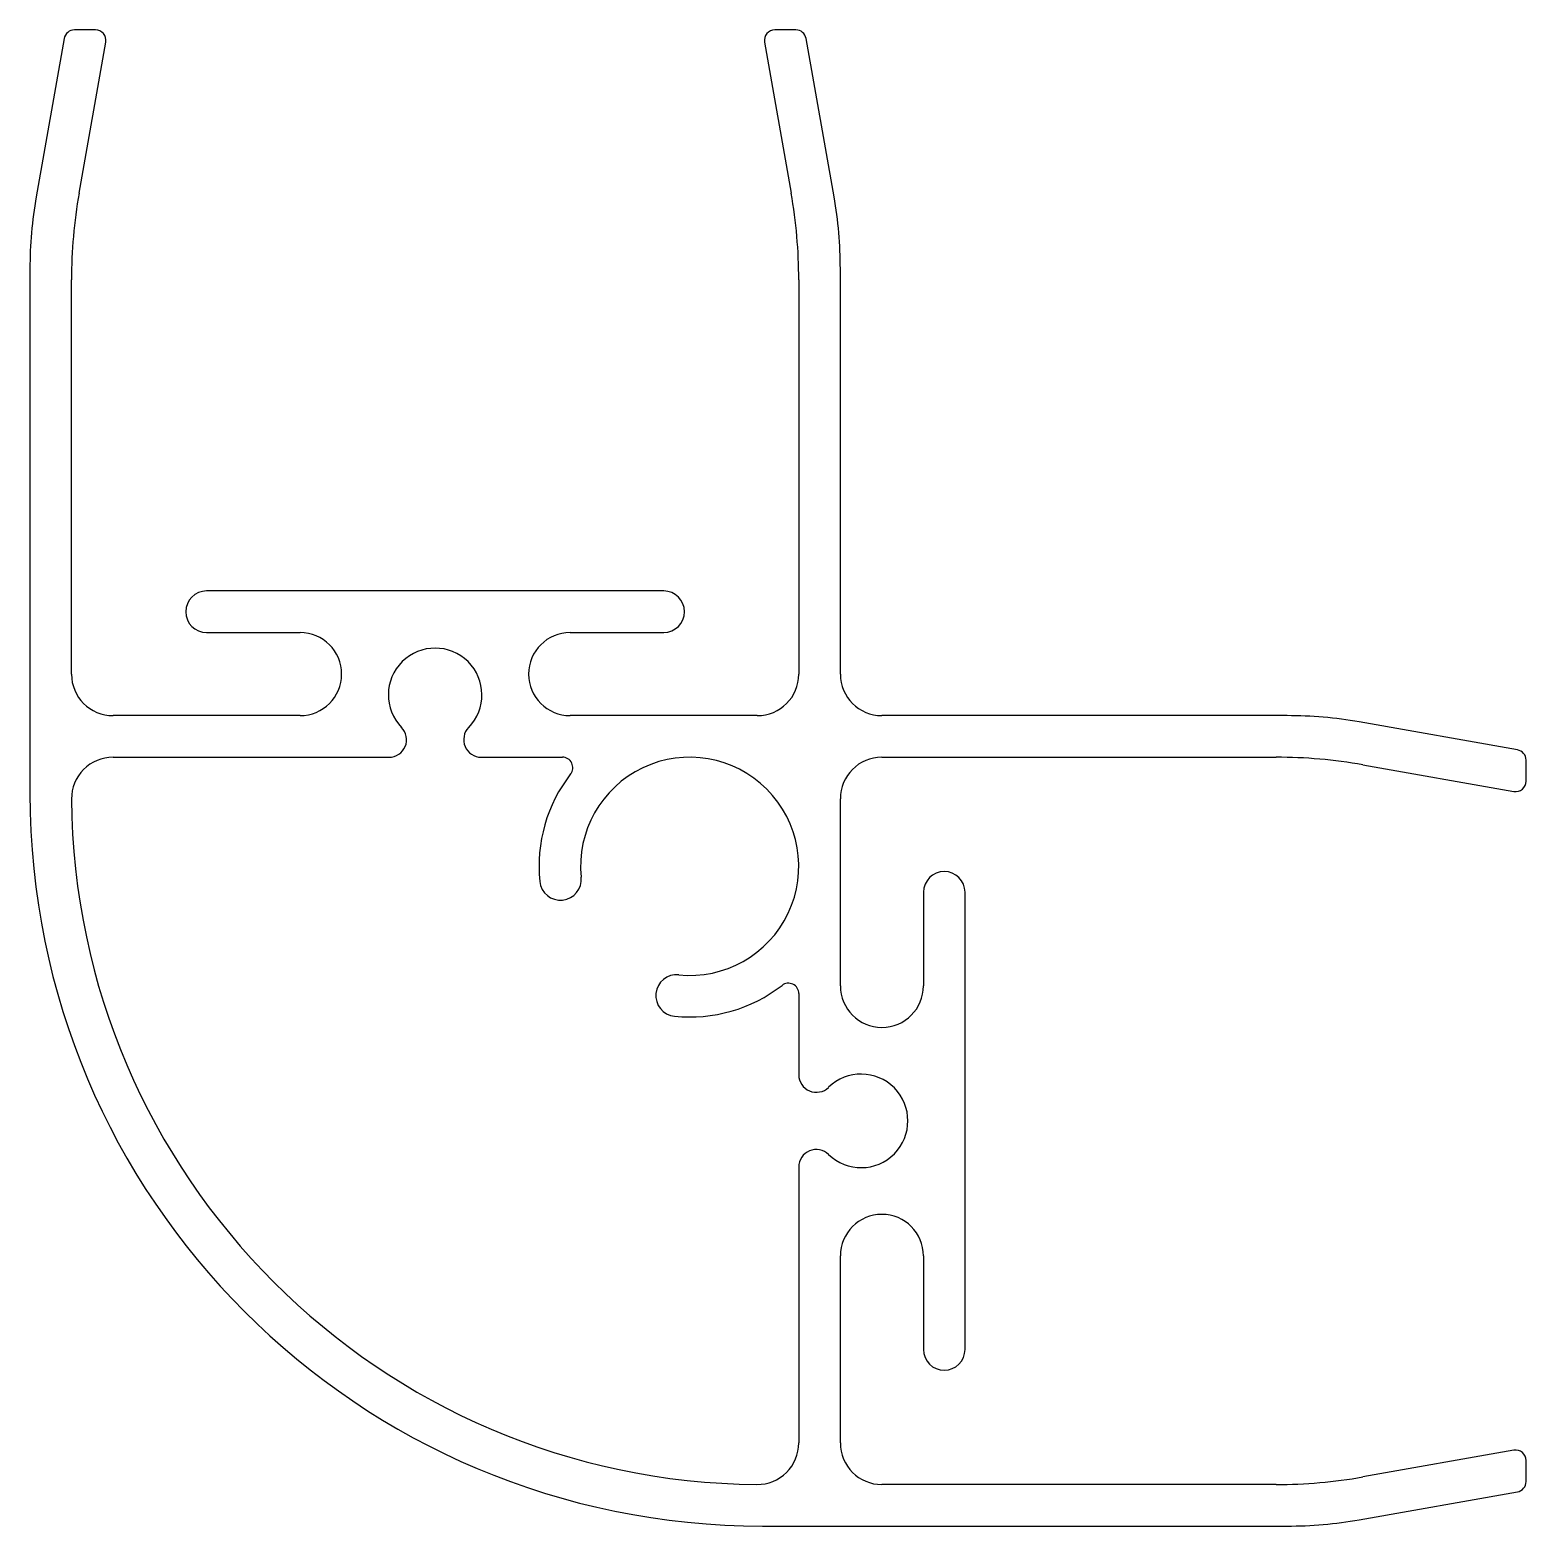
# Model space of a CAD drawing. Extents: x 844.7 to 916.7, y 2387.2 to 2459.2.
import ezdxf

# ---------------------------------------------------------------- set-up
doc = ezdxf.new("R2010")
doc.units = 0
doc.layers.get('0').update_dxf_attribs({"linetype": 'CONTINUOUS'})

msp = doc.modelspace()

# ---------------------------------------------------------------- linework, layer by layer
for p, q in [((847.892, 2459.208), (846.877, 2459.208)), ((881.599, 2459.208), (880.584, 2459.208)), ((846.384, 2458.795), (845.042, 2451.181)), ((847.103, 2451.351), (848.385, 2458.621)), ((880.091, 2458.621), (881.373, 2451.351)), ((883.434, 2451.181), (882.092, 2458.795)), ((844.738, 2447.708), (844.738, 2422.458)), ((883.738, 2428.208), (883.738, 2447.708)), ((846.738, 2428.208), (846.738, 2447.183)), ((881.738, 2447.183), (881.738, 2428.208)), ((875.238, 2432.208), (853.238, 2432.208)), ((853.238, 2430.208), (857.738, 2430.208)), ((870.738, 2430.208), (875.238, 2430.208)), ((857.738, 2426.208), (848.738, 2426.208)), ((879.738, 2426.208), (870.738, 2426.208)), ((905.238, 2426.208), (885.738, 2426.208)), ((916.325, 2424.562), (908.711, 2425.904)), ((848.739, 2424.208), (862.019, 2424.208)), ((866.457, 2424.208), (870.364, 2424.208)), ((885.738, 2424.208), (904.714, 2424.208)), ((908.881, 2423.843), (916.151, 2422.561)), ((916.738, 2423.054), (916.738, 2424.069)), ((883.738, 2413.208), (883.738, 2422.208)), ((887.738, 2417.708), (887.738, 2413.208)), ((889.738, 2395.708), (889.738, 2417.708)), ((881.738, 2412.834), (881.738, 2408.927)), ((881.738, 2404.488), (881.738, 2391.209)), ((883.738, 2391.208), (883.738, 2400.208)), ((887.738, 2400.208), (887.738, 2395.708)), ((916.151, 2390.854), (908.881, 2389.573)), ((916.738, 2389.347), (916.738, 2390.362)), ((904.714, 2389.208), (885.738, 2389.208)), ((908.711, 2387.512), (916.325, 2388.854)), ((879.988, 2387.208), (905.238, 2387.208))]:
    msp.add_line(p, q)
for centre, radius, start, end in [((846.877, 2458.708), 0.5, 90, 170), ((847.892, 2458.708), 0.5, 350, 90), ((880.584, 2458.708), 0.5, 90, 190), ((881.599, 2458.708), 0.5, 10, 90), ((864.738, 2447.708), 20, 170, 180), ((870.738, 2447.183), 24, 170, 180), ((857.738, 2447.183), 24, 0, 10), ((863.738, 2447.708), 20, 0, 10), ((853.238, 2431.208), 1, 90, 270), ((875.238, 2431.208), 1, 270, 90), ((857.738, 2428.208), 2, 270, 90), ((870.738, 2428.208), 2, 90, 270), ((864.238, 2427.208), 2.25, 315.83179, 224.16821), ((848.738, 2428.208), 2, 180, 270), ((879.738, 2428.208), 2, 270, 0), ((885.738, 2428.208), 2, 180, 270), ((905.238, 2406.208), 20, 80, 90), ((862.019, 2425.052), 0.844, 270, 44.16821), ((866.457, 2425.052), 0.844, 135.83179, 270), ((916.238, 2424.069), 0.5, 0, 80), ((848.739, 2422.208), 2, 90, 180.45837), ((870.364, 2423.708), 0.5, 322.20028, 90), ((876.488, 2418.958), 5.25, 264.2069, 185.7931), ((885.738, 2422.208), 2, 90, 180), ((904.714, 2400.208), 24, 80, 90), ((876.488, 2418.958), 7.25, 142.20028, 185.7931), ((916.238, 2423.054), 0.5, 260, 0), ((879.988, 2422.458), 35.25, 180, 270), ((879.988, 2422.458), 33.25, 180.45837, 269.54163), ((888.738, 2417.708), 1, 0, 180), ((870.27, 2418.327), 1, 185.7931, 5.7931), ((875.857, 2412.74), 1, 84.2069, 264.2069), ((876.488, 2418.958), 7.25, 264.2069, 307.79972), ((881.238, 2412.834), 0.5, 0, 127.79972), ((885.738, 2413.208), 2, 180, 0), ((882.582, 2408.927), 0.844, 180, 314.16821), ((884.738, 2406.708), 2.25, 225.83179, 134.16821), ((882.582, 2404.488), 0.844, 45.83179, 180), ((885.738, 2400.208), 2, 0, 180), ((888.738, 2395.708), 1, 180, 0), ((879.738, 2391.209), 2, 269.54163, 0), ((885.738, 2391.208), 2, 180, 270), ((916.238, 2390.362), 0.5, 0, 100), ((904.714, 2413.208), 24, 270, 280), ((916.238, 2389.347), 0.5, 280, 0), ((905.238, 2407.208), 20, 270, 280)]:
    msp.add_arc(centre, radius, start, end)

doc.saveas('drawing.dxf')
